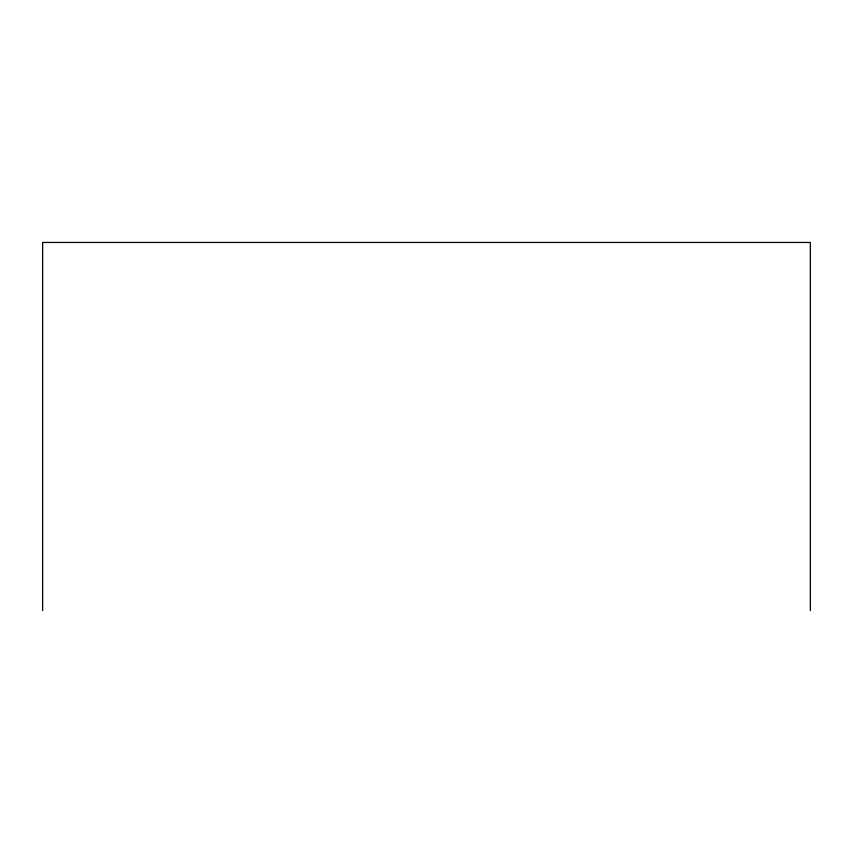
<?xml version="1.0" encoding="UTF-8"?>
<svg xmlns="http://www.w3.org/2000/svg" width="853" height="853" viewBox="0 0 853 853"><rect width="100%" height="100%" fill="white"/><g stroke="black" fill="none" stroke-linecap="round" stroke-linejoin="round"><path stroke-width="1.28" d="M810.35 610.545L810.35 242.455L42.65 242.455L42.65 610.545"/></g></svg>
